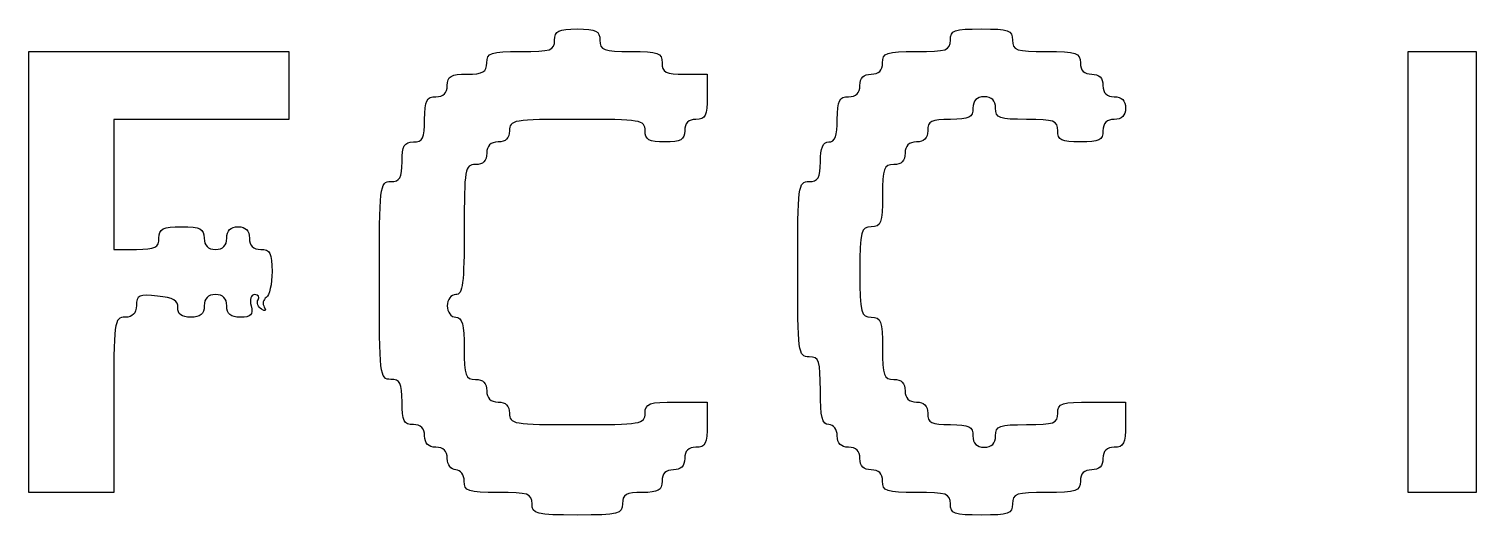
# Model space of a CAD drawing. Extents: x 1.2 to 12.3, y 1.4 to 9.8.
# Drawn here: x 1.218 to 3.707, y 5.81 to 6.647 of the extents above; entities that cross this region are included whole.
import ezdxf

# ---------------------------------------------------------------- set-up
doc = ezdxf.new("R2010")
doc.units = 0
doc.layers.get('0').update_dxf_attribs({"linetype": 'CONTINUOUS'})

msp = doc.modelspace()

# ---------------------------------------------------------------- linework, layer by layer
at = {"color": 7}
for p, q in [((1.217631, 6.228462), (1.217631, 6.607675)), ((1.217631, 6.607675), (1.441269, 6.607675)), ((1.441269, 6.607675), (1.664907, 6.607675)), ((1.664907, 6.607675), (1.664907, 6.549337)), ((3.590141, 6.228462), (3.590141, 6.607675)), ((3.590141, 6.607675), (3.648482, 6.607675)), ((3.648482, 6.607675), (3.706822, 6.607675)), ((3.706822, 6.607675), (3.706822, 6.228462)), ((1.664907, 6.549337), (1.664907, 6.490998)), ((2.345546, 6.568777), (2.384439, 6.568777)), ((2.384439, 6.568777), (2.384439, 6.529885)), ((1.514195, 6.490998), (1.363482, 6.490998)), ((1.363482, 6.490998), (1.363482, 6.379179)), ((1.664907, 6.490998), (1.514195, 6.490998)), ((1.363482, 6.379179), (1.363482, 6.26736)), ((1.363482, 6.26736), (1.402375, 6.26736)), ((1.217628, 5.849275), (1.217631, 6.228462)), ((3.590141, 5.84925), (3.590141, 6.228462)), ((3.706822, 6.228462), (3.706822, 5.84925)), ((1.363483, 5.999988), (1.363483, 5.849275)), ((2.330962, 6.004823), (2.384439, 6.004823)), ((2.384439, 6.004823), (2.384439, 5.965931)), ((3.045632, 6.004819), (3.103973, 6.004819)), ((3.103973, 6.004819), (3.103973, 5.965927)), ((1.290554, 5.849275), (1.217628, 5.849275)), ((1.363483, 5.849275), (1.290554, 5.849275)), ((2.083016, 5.829804), (2.083014, 5.829803)), ((2.802547, 5.8298), (2.802545, 5.829803)), ((3.648482, 5.84925), (3.590141, 5.84925)), ((3.706822, 5.84925), (3.648482, 5.84925))]:
    msp.add_line(p, q, dxfattribs=at)
for points in [[(2.121907, 6.627118), (2.121907, 6.643324), (2.128387, 6.646565), (2.160801, 6.646565)], [(2.160801, 6.646565), (2.193212, 6.646565), (2.199694, 6.64334), (2.199694, 6.627118)], [(2.802545, 6.627117), (2.802545, 6.644204), (2.809025, 6.646564), (2.856024, 6.646564)], [(2.856024, 6.646564), (2.903021, 6.646564), (2.909503, 6.644209), (2.909503, 6.627117)], [(2.063566, 6.607671), (2.115424, 6.607671), (2.121907, 6.609814), (2.121907, 6.627118)], [(2.199694, 6.627118), (2.199694, 6.610031), (2.206174, 6.607671), (2.253174, 6.607671)], [(2.744205, 6.60767), (2.796063, 6.60767), (2.802545, 6.609813), (2.802545, 6.627117)], [(2.909503, 6.627117), (2.909503, 6.609829), (2.915983, 6.60767), (2.967842, 6.60767)], [(2.005227, 6.588224), (2.005227, 6.605512), (2.011707, 6.607671), (2.063566, 6.607671)], [(2.253174, 6.607671), (2.300169, 6.607671), (2.306651, 6.605316), (2.306651, 6.588224)], [(2.685864, 6.588223), (2.685864, 6.605511), (2.692344, 6.60767), (2.744205, 6.60767)], [(2.967842, 6.60767), (3.0197, 6.60767), (3.026183, 6.605527), (3.026183, 6.588223)], [(1.971194, 6.568777), (1.998744, 6.568777), (2.005227, 6.572474), (2.005227, 6.588224)], [(2.306651, 6.588224), (2.306651, 6.572019), (2.313131, 6.568777), (2.345546, 6.568777)], [(2.666417, 6.568776), (2.679379, 6.568776), (2.685864, 6.575229), (2.685864, 6.588223)], [(3.026183, 6.588223), (3.026183, 6.575256), (3.032663, 6.568776), (3.04563, 6.568776)], [(1.917716, 6.529884), (1.930678, 6.529884), (1.937162, 6.536337), (1.937162, 6.549331)], [(1.937162, 6.549331), (1.937162, 6.565073), (1.943642, 6.568777), (1.971194, 6.568777)], [(2.627524, 6.529882), (2.640487, 6.529882), (2.64697, 6.536336), (2.64697, 6.549329)], [(2.64697, 6.549329), (2.64697, 6.562296), (2.65345, 6.568776), (2.666417, 6.568776)], [(3.04563, 6.568776), (3.058592, 6.568776), (3.06508, 6.562323), (3.06508, 6.549329)], [(3.06508, 6.549329), (3.06508, 6.536362), (3.071559, 6.529882), (3.084527, 6.529882)], [(1.898268, 6.490991), (1.898268, 6.523404), (1.901515, 6.529884), (1.917716, 6.529884)], [(2.384439, 6.529885), (2.384439, 6.497473), (2.381192, 6.490993), (2.364993, 6.490993)], [(2.608077, 6.49099), (2.608077, 6.523402), (2.611323, 6.529882), (2.627524, 6.529882)], [(2.860887, 6.529882), (2.847925, 6.529882), (2.84144, 6.523429), (2.84144, 6.510435)], [(2.880334, 6.510435), (2.880334, 6.523403), (2.873854, 6.529882), (2.860887, 6.529882)], [(3.084527, 6.529882), (3.097489, 6.529882), (3.103974, 6.523429), (3.103974, 6.510435)], [(2.84144, 6.510435), (2.84144, 6.49423), (2.834961, 6.490989), (2.802546, 6.490989)], [(2.933813, 6.490989), (2.886817, 6.490989), (2.880334, 6.493343), (2.880334, 6.510435)], [(3.103974, 6.510435), (3.103974, 6.497468), (3.097494, 6.490989), (3.084527, 6.490989)], [(1.878822, 6.452099), (1.895027, 6.452099), (1.898268, 6.458552), (1.898268, 6.490991)], [(2.160802, 6.490993), (2.050603, 6.490993), (2.044121, 6.489908), (2.044121, 6.471546)], [(2.277482, 6.471546), (2.277482, 6.489911), (2.271003, 6.490993), (2.160802, 6.490993)], [(2.364993, 6.490993), (2.35203, 6.490993), (2.345547, 6.48454), (2.345547, 6.471546)], [(2.593492, 6.452098), (2.604029, 6.452098), (2.608077, 6.462901), (2.608077, 6.49099)], [(2.802546, 6.490989), (2.770135, 6.490989), (2.763653, 6.487763), (2.763653, 6.471542)], [(2.987293, 6.471542), (2.987293, 6.488629), (2.980813, 6.490989), (2.933813, 6.490989)], [(3.084527, 6.490989), (3.071565, 6.490989), (3.06508, 6.484535), (3.06508, 6.471542)], [(1.859375, 6.418067), (1.859375, 6.445613), (1.863072, 6.452099), (1.878822, 6.452099)], [(2.024674, 6.452099), (2.011712, 6.452099), (2.005228, 6.445646), (2.005228, 6.432652)], [(2.044121, 6.471546), (2.044121, 6.458579), (2.037641, 6.452099), (2.024674, 6.452099)], [(2.311514, 6.452099), (2.283966, 6.452099), (2.277482, 6.455795), (2.277482, 6.471546)], [(2.345547, 6.471546), (2.345547, 6.455803), (2.339067, 6.452099), (2.311514, 6.452099)], [(2.578907, 6.418065), (2.578907, 6.441833), (2.583303, 6.452098), (2.593492, 6.452098)], [(2.744206, 6.452095), (2.731244, 6.452095), (2.724757, 6.445642), (2.724757, 6.432648)], [(2.763653, 6.471542), (2.763653, 6.458574), (2.757173, 6.452095), (2.744206, 6.452095)], [(3.026186, 6.452095), (2.993774, 6.452095), (2.987293, 6.45532), (2.987293, 6.471542)], [(3.06508, 6.471542), (3.06508, 6.455336), (3.0586, 6.452095), (3.026186, 6.452095)], [(2.005228, 6.432652), (2.005228, 6.419685), (1.998748, 6.413205), (1.985779, 6.413205)], [(2.724757, 6.432648), (2.724757, 6.419681), (2.718277, 6.413201), (2.70531, 6.413201)], [(1.839928, 6.384034), (1.855671, 6.384034), (1.859375, 6.390487), (1.859375, 6.418067)], [(1.985779, 6.413205), (1.96746, 6.413205), (1.966333, 6.406752), (1.966333, 6.301386)], [(2.559459, 6.384033), (2.575202, 6.384033), (2.578907, 6.390486), (2.578907, 6.418065)], [(2.70531, 6.413201), (2.68822, 6.413201), (2.685863, 6.406748), (2.685863, 6.359722)], [(1.820481, 6.213875), (1.820481, 6.377552), (1.821166, 6.384034), (1.839928, 6.384034)], [(2.540012, 6.23332), (2.540012, 6.377551), (2.540832, 6.384033), (2.559459, 6.384033)], [(2.685863, 6.359722), (2.685863, 6.312724), (2.683508, 6.306244), (2.666416, 6.306244)], [(1.441269, 6.286806), (1.441269, 6.303012), (1.447749, 6.306253), (1.480162, 6.306253)], [(1.480162, 6.306253), (1.512574, 6.306253), (1.519056, 6.303025), (1.519056, 6.286806)], [(1.55795, 6.286806), (1.55795, 6.299774), (1.56443, 6.306253), (1.577397, 6.306253)], [(1.577397, 6.306253), (1.590359, 6.306253), (1.596844, 6.2998), (1.596844, 6.286806)], [(1.966333, 6.301386), (1.966333, 6.208474), (1.963867, 6.189567), (1.951748, 6.189567)], [(2.666416, 6.306244), (2.648588, 6.306244), (2.646969, 6.299791), (2.646969, 6.228457)], [(1.402375, 6.26736), (1.434787, 6.26736), (1.441269, 6.270585), (1.441269, 6.286806)], [(1.519056, 6.286806), (1.519056, 6.273839), (1.525536, 6.26736), (1.538503, 6.26736)], [(1.538503, 6.26736), (1.551466, 6.26736), (1.55795, 6.273813), (1.55795, 6.286806)], [(1.596844, 6.286806), (1.596844, 6.273839), (1.603324, 6.26736), (1.616291, 6.26736)], [(1.616291, 6.26736), (1.632448, 6.26736), (1.635738, 6.260906), (1.635738, 6.229039)], [(1.635738, 6.229039), (1.635738, 6.207967), (1.631302, 6.187969), (1.625858, 6.184614)], [(2.559459, 6.082608), (2.540849, 6.082608), (2.540012, 6.089061), (2.540012, 6.23332)], [(2.646969, 6.228457), (2.646969, 6.157152), (2.648583, 6.15067), (2.666416, 6.15067)], [(1.839928, 6.043716), (1.821221, 6.043716), (1.820481, 6.050169), (1.820481, 6.213875)], [(1.43884, 6.187125), (1.407244, 6.190419), (1.402376, 6.18821), (1.402376, 6.170798)], [(1.473952, 6.167027), (1.474913, 6.179058), (1.465717, 6.184342), (1.43884, 6.187125)], [(1.538505, 6.189594), (1.525543, 6.189594), (1.519058, 6.183141), (1.519058, 6.170147)], [(1.557952, 6.170147), (1.557952, 6.183114), (1.551472, 6.189594), (1.538505, 6.189594)], [(1.606009, 6.189594), (1.599361, 6.189594), (1.596706, 6.181447), (1.599664, 6.170147)], [(1.611844, 6.18054), (1.614929, 6.185514), (1.612254, 6.189594), (1.606009, 6.189594)], [(1.617638, 6.164456), (1.611373, 6.168356), (1.608772, 6.175568), (1.611844, 6.18054)], [(1.625858, 6.184614), (1.62042, 6.181254), (1.618912, 6.173758), (1.622504, 6.167951)], [(1.951748, 6.189567), (1.943649, 6.189567), (1.937163, 6.180923), (1.937163, 6.17012)], [(1.38293, 6.1507), (1.364319, 6.1507), (1.363483, 6.144247), (1.363483, 5.999988)], [(1.402376, 6.170798), (1.402376, 6.15718), (1.396098, 6.1507), (1.38293, 6.1507)], [(1.495829, 6.1507), (1.480028, 6.1507), (1.473032, 6.155944), (1.473952, 6.167027)], [(1.519058, 6.170147), (1.519058, 6.156124), (1.512578, 6.1507), (1.495829, 6.1507)], [(1.58135, 6.1507), (1.564435, 6.1507), (1.557952, 6.156076), (1.557952, 6.170147)], [(1.599664, 6.170147), (1.603704, 6.154679), (1.599939, 6.1507), (1.58135, 6.1507)], [(1.622504, 6.167951), (1.626423, 6.161633), (1.624494, 6.160201), (1.617638, 6.164456)], [(1.937163, 6.17012), (1.937163, 6.159318), (1.943643, 6.150674), (1.951748, 6.150674)], [(1.951748, 6.150674), (1.962943, 6.150674), (1.966333, 6.138251), (1.966333, 6.097195)], [(2.666416, 6.15067), (2.683505, 6.15067), (2.685863, 6.144217), (2.685863, 6.097192)], [(1.966333, 6.097195), (1.966333, 6.050196), (1.968693, 6.043717), (1.985779, 6.043717)], [(2.578907, 6.024269), (2.578907, 6.076128), (2.576743, 6.082608), (2.559459, 6.082608)], [(2.685863, 6.097192), (2.685863, 6.050193), (2.688218, 6.043713), (2.70531, 6.043713)], [(1.859375, 6.004823), (1.859375, 6.037236), (1.856128, 6.043716), (1.839928, 6.043716)], [(1.985779, 6.043717), (1.998742, 6.043717), (2.005228, 6.037263), (2.005228, 6.02427)], [(2.005228, 6.02427), (2.005228, 6.011302), (2.011708, 6.004823), (2.024674, 6.004823)], [(2.593492, 5.965931), (2.582146, 5.965931), (2.578907, 5.978898), (2.578907, 6.024269)], [(2.70531, 6.043713), (2.718272, 6.043713), (2.724757, 6.03726), (2.724757, 6.024266)], [(2.724757, 6.024266), (2.724757, 6.011299), (2.731236, 6.004819), (2.744206, 6.004819)], [(1.878822, 5.965931), (1.862616, 5.965931), (1.859375, 5.972384), (1.859375, 6.004823)], [(2.024674, 6.004823), (2.037636, 6.004823), (2.044121, 5.99837), (2.044121, 5.985376)], [(2.277482, 5.985376), (2.277482, 6.002463), (2.283962, 6.004823), (2.330962, 6.004823)], [(2.744206, 6.004819), (2.757168, 6.004819), (2.763653, 5.998366), (2.763653, 5.985373)], [(2.987293, 5.985373), (2.987293, 6.00266), (2.993772, 6.004819), (3.045632, 6.004819)], [(2.044121, 5.985376), (2.044121, 5.967011), (2.050601, 5.965929), (2.160802, 5.965929)], [(2.160802, 5.965929), (2.271, 5.965929), (2.277482, 5.967014), (2.277482, 5.985376)], [(2.763653, 5.985373), (2.763653, 5.969167), (2.770133, 5.965926), (2.802546, 5.965926)], [(2.933813, 5.965926), (2.98081, 5.965926), (2.987293, 5.96828), (2.987293, 5.985373)], [(1.898268, 5.946484), (1.898268, 5.959452), (1.891788, 5.965931), (1.878822, 5.965931)], [(2.384439, 5.965931), (2.384439, 5.933518), (2.381193, 5.927038), (2.364993, 5.927038)], [(2.608077, 5.946484), (2.608077, 5.957287), (2.601597, 5.965931), (2.593492, 5.965931)], [(2.802546, 5.965926), (2.834958, 5.965926), (2.84144, 5.9627), (2.84144, 5.946479)], [(2.880334, 5.946479), (2.880334, 5.963566), (2.886814, 5.965926), (2.933813, 5.965926)], [(3.103973, 5.965927), (3.103973, 5.933515), (3.10074, 5.927035), (3.084526, 5.927035)], [(1.917716, 5.927037), (1.904754, 5.927037), (1.898268, 5.933491), (1.898268, 5.946484)], [(1.937162, 5.907591), (1.937162, 5.920558), (1.930682, 5.927037), (1.917716, 5.927037)], [(2.364993, 5.927038), (2.35203, 5.927038), (2.345547, 5.920585), (2.345547, 5.907592)], [(2.627524, 5.927037), (2.614561, 5.927037), (2.608077, 5.933491), (2.608077, 5.946484)], [(2.64697, 5.907591), (2.64697, 5.920558), (2.640491, 5.927037), (2.627524, 5.927037)], [(2.84144, 5.946479), (2.84144, 5.933512), (2.84792, 5.927032), (2.860887, 5.927032)], [(2.860887, 5.927032), (2.873849, 5.927032), (2.880334, 5.933485), (2.880334, 5.946479)], [(3.084526, 5.927035), (3.071564, 5.927035), (3.06508, 5.920582), (3.06508, 5.907588)], [(1.951747, 5.888144), (1.943649, 5.888144), (1.937162, 5.896788), (1.937162, 5.907591)], [(2.345547, 5.907592), (2.345547, 5.894624), (2.339067, 5.888145), (2.326099, 5.888145)], [(2.666417, 5.888144), (2.653455, 5.888144), (2.64697, 5.894597), (2.64697, 5.907591)], [(3.06508, 5.907588), (3.06508, 5.894621), (3.0586, 5.888141), (3.045633, 5.888141)], [(1.966332, 5.868697), (1.966332, 5.8795), (1.959852, 5.888144), (1.951747, 5.888144)], [(2.326099, 5.888145), (2.313136, 5.888145), (2.306652, 5.881692), (2.306652, 5.868698)], [(2.685864, 5.868697), (2.685864, 5.881664), (2.679385, 5.888144), (2.666417, 5.888144)], [(3.045633, 5.888141), (3.032671, 5.888141), (3.026186, 5.881688), (3.026186, 5.868694)], [(2.024673, 5.84925), (1.972815, 5.84925), (1.966332, 5.851393), (1.966332, 5.868697)], [(2.306652, 5.868698), (2.306652, 5.852955), (2.300172, 5.849251), (2.272621, 5.849251)], [(2.744205, 5.84925), (2.692347, 5.84925), (2.685864, 5.851393), (2.685864, 5.868697)], [(3.026186, 5.868694), (3.026186, 5.851406), (3.019706, 5.849247), (2.967845, 5.849247)], [(2.083014, 5.829803), (2.083014, 5.847091), (2.076534, 5.84925), (2.024673, 5.84925)], [(2.160803, 5.810357), (2.089497, 5.810357), (2.083016, 5.811971), (2.083016, 5.829804)], [(2.238589, 5.829804), (2.238589, 5.811979), (2.232109, 5.810357), (2.160803, 5.810357)], [(2.272621, 5.849251), (2.245071, 5.849251), (2.238589, 5.845555), (2.238589, 5.829804)], [(2.802545, 5.829803), (2.802545, 5.847091), (2.796065, 5.84925), (2.744205, 5.84925)], [(2.856026, 5.810354), (2.80903, 5.810354), (2.802547, 5.812708), (2.802547, 5.8298)], [(2.909506, 5.8298), (2.909506, 5.812714), (2.903026, 5.810354), (2.856026, 5.810354)], [(2.967845, 5.849247), (2.915987, 5.849247), (2.909506, 5.847104), (2.909506, 5.8298)]]:
    msp.add_open_spline(points, degree=3, dxfattribs=at)

doc.saveas('drawing.dxf')
